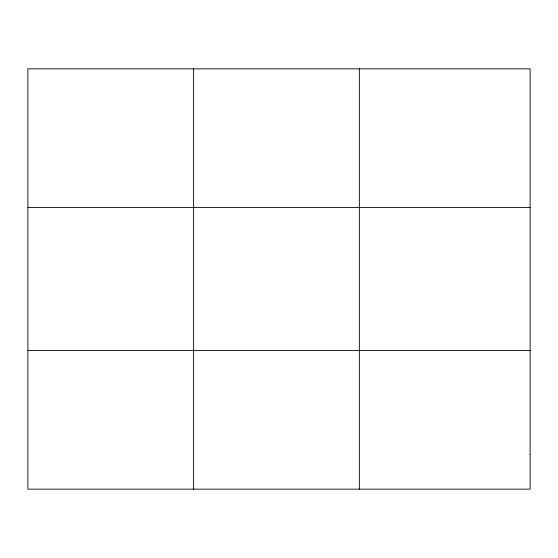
<?xml version="1.0" encoding="UTF-8"?>
<svg xmlns="http://www.w3.org/2000/svg" width="558" height="558" viewBox="0 0 558 558"><rect width="100%" height="100%" fill="white"/><g stroke="black" fill="none" stroke-linecap="round" stroke-linejoin="round"><path stroke-width="0.84" d="M193.626 489.15L193.626 68.85M359.352 489.15L359.352 68.85M27.9 207.548L530.1 207.548M27.9 350.452L530.1 350.452M530.1 454.477L530.1 489.15L27.9 489.15L27.9 68.85L530.1 68.85L530.1 454.477"/></g></svg>
